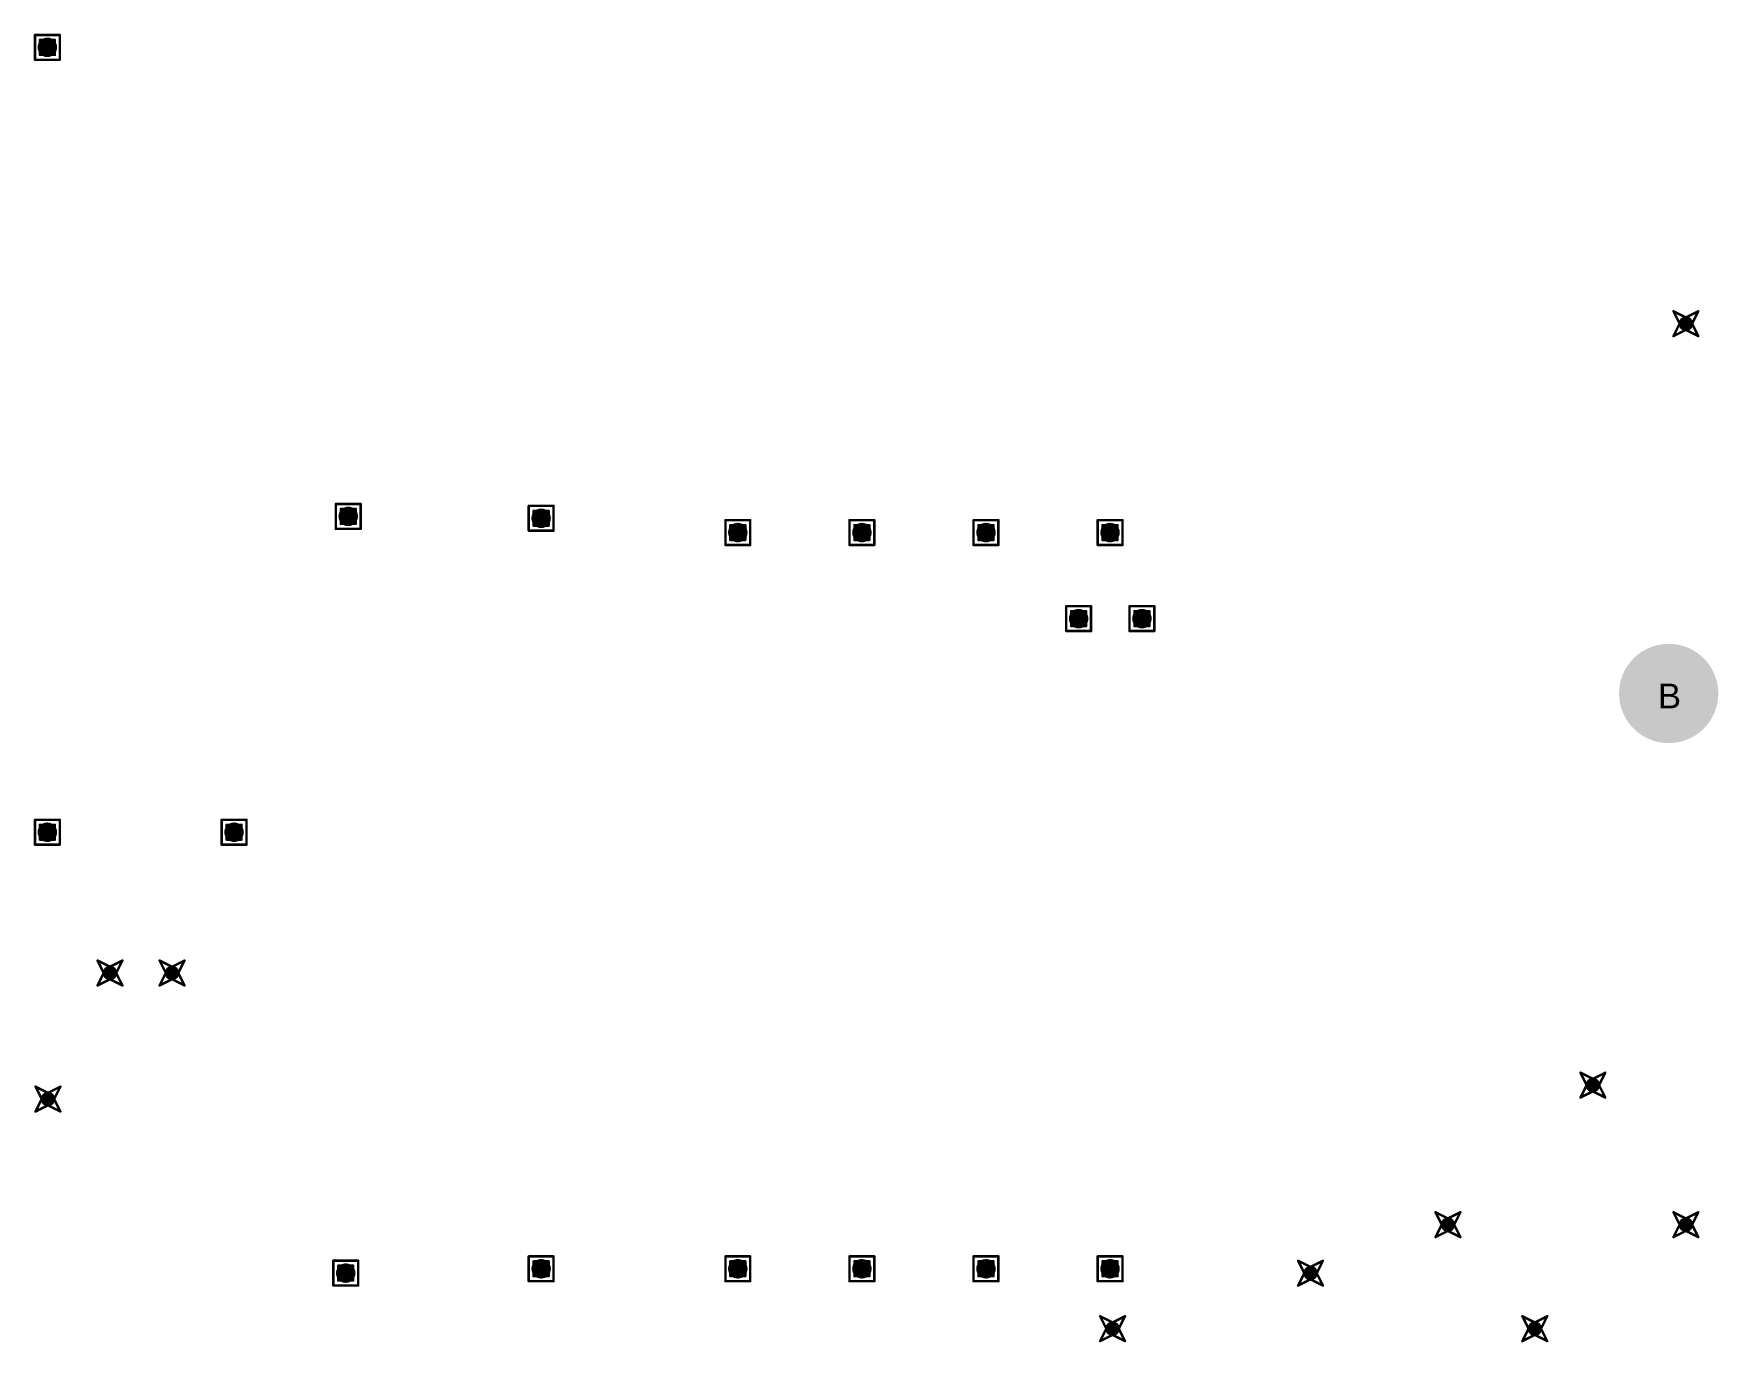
# Model space of a CAD drawing. Header units: millimetres. Extents: x -25 to 478, y -31 to 252.
# Drawn here: x 193.35 to 227.84, y 159.26 to 186.04 of the extents above; entities that cross this region are included whole.
import ezdxf

# ---------------------------------------------------------------- set-up
doc = ezdxf.new("R2010")
doc.units = ezdxf.units.MM
for name, color, linetype in [('DrillDrawing', 1, 'Continuous'), ('MultiLayer', 9, 'Continuous'), ('PadHoleLayer', 156, 'Continuous'), ('ViaHoleLayer', 16, 'Continuous')]:
    doc.layers.add(name, color=color, linetype=linetype)
doc.styles.add('Arial', font='', dxfattribs={"height": 0.2})
doc.styles.get('Arial').set_extended_font_data('Arial')

# ---------------------------------------------------------------- blocks, each defined once
blk = doc.blocks.new('KEYSTONE5001_640')
at = {"layer": 'MultiLayer'}
h = blk.add_hatch(color=9, dxfattribs=at)
edge = h.paths.add_edge_path()
edge.add_arc((0, 0), 1.016, 0, 360)
at = {"layer": 'PadHoleLayer'}
h = blk.add_hatch(color=156, dxfattribs=at)
edge = h.paths.add_edge_path()
edge.add_arc((0, 0), 0.508, 0, 360)

msp = doc.modelspace()

# ---------------------------------------------------------------- hatches: boundary and pattern name
at = {"layer": 'ViaHoleLayer'}
h = msp.add_hatch(color=16, dxfattribs=at)
edge = h.paths.add_edge_path()
edge.add_arc((193.63, 185.763), 0.2, 0, 360)
h = msp.add_hatch(color=16, dxfattribs=at)
edge = h.paths.add_edge_path()
edge.add_arc((227.171, 180.108), 0.15, 0, 360)
h = msp.add_hatch(color=16, dxfattribs=at)
edge = h.paths.add_edge_path()
edge.add_arc((199.789, 176.164), 0.2, 0, 360)
h = msp.add_hatch(color=16, dxfattribs=at)
edge = h.paths.add_edge_path()
edge.add_arc((203.738, 176.126), 0.2, 0, 360)
h = msp.add_hatch(color=16, dxfattribs=at)
edge = h.paths.add_edge_path()
edge.add_arc((207.764, 175.834), 0.2, 0, 360)
h = msp.add_hatch(color=16, dxfattribs=at)
edge = h.paths.add_edge_path()
edge.add_arc((210.304, 175.834), 0.2, 0, 360)
h = msp.add_hatch(color=16, dxfattribs=at)
edge = h.paths.add_edge_path()
edge.add_arc((212.844, 175.834), 0.2, 0, 360)
h = msp.add_hatch(color=16, dxfattribs=at)
edge = h.paths.add_edge_path()
edge.add_arc((215.384, 175.834), 0.2, 0, 360)
h = msp.add_hatch(color=16, dxfattribs=at)
edge = h.paths.add_edge_path()
edge.add_arc((214.74, 174.072), 0.2, 0, 360)
h = msp.add_hatch(color=16, dxfattribs=at)
edge = h.paths.add_edge_path()
edge.add_arc((216.036, 174.072), 0.2, 0, 360)
h = msp.add_hatch(color=16, dxfattribs=at)
edge = h.paths.add_edge_path()
edge.add_arc((193.63, 169.702), 0.2, 0, 360)
h = msp.add_hatch(color=16, dxfattribs=at)
edge = h.paths.add_edge_path()
edge.add_arc((197.452, 169.702), 0.2, 0, 360)
h = msp.add_hatch(color=16, dxfattribs=at)
edge = h.paths.add_edge_path()
edge.add_arc((194.912, 166.821), 0.15, 0, 360)
h = msp.add_hatch(color=16, dxfattribs=at)
edge = h.paths.add_edge_path()
edge.add_arc((196.182, 166.821), 0.15, 0, 360)
h = msp.add_hatch(color=16, dxfattribs=at)
edge = h.paths.add_edge_path()
edge.add_arc((225.267, 164.527), 0.15, 0, 360)
h = msp.add_hatch(color=16, dxfattribs=at)
edge = h.paths.add_edge_path()
edge.add_arc((193.642, 164.241), 0.15, 0, 360)
h = msp.add_hatch(color=16, dxfattribs=at)
edge = h.paths.add_edge_path()
edge.add_arc((222.301, 161.671), 0.15, 0, 360)
h = msp.add_hatch(color=16, dxfattribs=at)
edge = h.paths.add_edge_path()
edge.add_arc((227.171, 161.671), 0.15, 0, 360)
h = msp.add_hatch(color=16, dxfattribs=at)
edge = h.paths.add_edge_path()
edge.add_arc((199.738, 160.679), 0.2, 0, 360)
h = msp.add_hatch(color=16, dxfattribs=at)
edge = h.paths.add_edge_path()
edge.add_arc((203.738, 160.768), 0.2, 0, 360)
h = msp.add_hatch(color=16, dxfattribs=at)
edge = h.paths.add_edge_path()
edge.add_arc((207.764, 160.768), 0.2, 0, 360)
h = msp.add_hatch(color=16, dxfattribs=at)
edge = h.paths.add_edge_path()
edge.add_arc((210.304, 160.768), 0.2, 0, 360)
h = msp.add_hatch(color=16, dxfattribs=at)
edge = h.paths.add_edge_path()
edge.add_arc((212.844, 160.768), 0.2, 0, 360)
h = msp.add_hatch(color=16, dxfattribs=at)
edge = h.paths.add_edge_path()
edge.add_arc((215.384, 160.768), 0.2, 0, 360)
h = msp.add_hatch(color=16, dxfattribs=at)
edge = h.paths.add_edge_path()
edge.add_arc((219.488, 160.679), 0.15, 0, 360)
h = msp.add_hatch(color=16, dxfattribs=at)
edge = h.paths.add_edge_path()
edge.add_arc((215.435, 159.543), 0.15, 0, 360)
h = msp.add_hatch(color=16, dxfattribs=at)
edge = h.paths.add_edge_path()
edge.add_arc((224.079, 159.543), 0.15, 0, 360)

# ---------------------------------------------------------------- linework, layer by layer
at = {"layer": 'DrillDrawing', "const_width": 0.0508}
for points in [[(193.376, 186.017), (193.884, 186.017)], [(193.376, 185.509), (193.376, 186.017)], [(193.477, 185.915), (193.782, 185.915)], [(193.477, 185.61), (193.477, 185.915)], [(193.782, 185.61), (193.782, 185.915)], [(193.884, 185.509), (193.884, 186.017)], [(193.376, 185.509), (193.884, 185.509)], [(193.477, 185.61), (193.782, 185.61)], [(226.917, 180.362), (227.171, 180.235)], [(226.917, 180.362), (227.044, 180.108)], [(227.171, 180.235), (227.425, 180.362)], [(227.298, 180.108), (227.425, 180.362)], [(226.917, 179.854), (227.044, 180.108)], [(227.298, 180.108), (227.425, 179.854)], [(226.917, 179.854), (227.171, 179.981)], [(227.171, 179.981), (227.425, 179.854)], [(199.535, 176.418), (200.043, 176.418)], [(199.535, 175.91), (199.535, 176.418)], [(199.636, 176.317), (199.941, 176.317)], [(199.636, 176.012), (199.636, 176.317)], [(199.941, 176.012), (199.941, 176.317)], [(200.043, 175.91), (200.043, 176.418)], [(203.484, 176.38), (203.992, 176.38)], [(203.484, 175.872), (203.484, 176.38)], [(203.586, 176.278), (203.891, 176.278)], [(203.586, 175.974), (203.586, 176.278)], [(203.891, 175.974), (203.891, 176.278)], [(203.992, 175.872), (203.992, 176.38)], [(199.535, 175.91), (200.043, 175.91)], [(199.636, 176.012), (199.941, 176.012)], [(203.484, 175.872), (203.992, 175.872)], [(203.586, 175.974), (203.891, 175.974)], [(207.51, 176.088), (208.018, 176.088)], [(207.51, 175.58), (207.51, 176.088)], [(207.612, 175.986), (207.917, 175.986)], [(207.612, 175.682), (207.612, 175.986)], [(207.917, 175.682), (207.917, 175.986)], [(208.018, 175.58), (208.018, 176.088)], [(210.05, 176.088), (210.558, 176.088)], [(210.05, 175.58), (210.05, 176.088)], [(210.152, 175.986), (210.457, 175.986)], [(210.152, 175.682), (210.152, 175.986)], [(210.457, 175.682), (210.457, 175.986)], [(210.558, 175.58), (210.558, 176.088)], [(212.59, 176.088), (213.098, 176.088)], [(212.59, 175.58), (212.59, 176.088)], [(212.692, 175.986), (212.997, 175.986)], [(212.692, 175.682), (212.692, 175.986)], [(212.997, 175.682), (212.997, 175.986)], [(213.098, 175.58), (213.098, 176.088)], [(215.13, 176.088), (215.638, 176.088)], [(215.13, 175.58), (215.13, 176.088)], [(215.232, 175.986), (215.537, 175.986)], [(215.232, 175.682), (215.232, 175.986)], [(215.537, 175.682), (215.537, 175.986)], [(215.638, 175.58), (215.638, 176.088)], [(207.51, 175.58), (208.018, 175.58)], [(207.612, 175.682), (207.917, 175.682)], [(210.05, 175.58), (210.558, 175.58)], [(210.152, 175.682), (210.457, 175.682)], [(212.59, 175.58), (213.098, 175.58)], [(212.692, 175.682), (212.997, 175.682)], [(215.13, 175.58), (215.638, 175.58)], [(215.232, 175.682), (215.537, 175.682)], [(214.486, 174.326), (214.994, 174.326)], [(214.486, 173.818), (214.486, 174.326)], [(214.588, 174.225), (214.893, 174.225)], [(214.588, 173.92), (214.588, 174.225)], [(214.893, 173.92), (214.893, 174.225)], [(214.994, 173.818), (214.994, 174.326)], [(215.782, 174.326), (216.29, 174.326)], [(215.782, 173.818), (215.782, 174.326)], [(215.883, 174.225), (216.188, 174.225)], [(215.883, 173.92), (215.883, 174.225)], [(216.188, 173.92), (216.188, 174.225)], [(216.29, 173.818), (216.29, 174.326)], [(214.486, 173.818), (214.994, 173.818)], [(214.588, 173.92), (214.893, 173.92)], [(215.782, 173.818), (216.29, 173.818)], [(215.883, 173.92), (216.188, 173.92)], [(193.376, 169.956), (193.884, 169.956)], [(193.376, 169.448), (193.376, 169.956)], [(193.477, 169.854), (193.782, 169.854)], [(193.477, 169.55), (193.477, 169.854)], [(193.782, 169.55), (193.782, 169.854)], [(193.884, 169.448), (193.884, 169.956)], [(197.198, 169.956), (197.706, 169.956)], [(197.198, 169.448), (197.198, 169.956)], [(197.299, 169.854), (197.604, 169.854)], [(197.299, 169.55), (197.299, 169.854)], [(197.604, 169.55), (197.604, 169.854)], [(197.706, 169.448), (197.706, 169.956)], [(193.376, 169.448), (193.884, 169.448)], [(193.477, 169.55), (193.782, 169.55)], [(197.198, 169.448), (197.706, 169.448)], [(197.299, 169.55), (197.604, 169.55)], [(194.658, 167.075), (194.912, 166.948)], [(194.658, 167.075), (194.785, 166.821)], [(194.912, 166.948), (195.166, 167.075)], [(195.039, 166.821), (195.166, 167.075)], [(195.928, 167.075), (196.182, 166.948)], [(195.928, 167.075), (196.055, 166.821)], [(196.182, 166.948), (196.436, 167.075)], [(196.309, 166.821), (196.436, 167.075)], [(194.658, 166.567), (194.785, 166.821)], [(194.658, 166.567), (194.912, 166.694)], [(194.912, 166.694), (195.166, 166.567)], [(195.039, 166.821), (195.166, 166.567)], [(195.928, 166.567), (196.055, 166.821)], [(195.928, 166.567), (196.182, 166.694)], [(196.182, 166.694), (196.436, 166.567)], [(196.309, 166.821), (196.436, 166.567)], [(193.388, 164.495), (193.642, 164.368)], [(193.388, 164.495), (193.515, 164.241)], [(193.642, 164.368), (193.896, 164.495)], [(193.769, 164.241), (193.896, 164.495)], [(225.013, 164.781), (225.267, 164.654)], [(225.013, 164.781), (225.14, 164.527)], [(225.013, 164.273), (225.14, 164.527)], [(225.267, 164.654), (225.521, 164.781)], [(225.394, 164.527), (225.521, 164.781)], [(225.394, 164.527), (225.521, 164.273)], [(193.388, 163.987), (193.515, 164.241)], [(193.769, 164.241), (193.896, 163.987)], [(225.013, 164.273), (225.267, 164.4)], [(225.267, 164.4), (225.521, 164.273)], [(193.388, 163.987), (193.642, 164.114)], [(193.642, 164.114), (193.896, 163.987)], [(222.047, 161.925), (222.301, 161.798)], [(222.047, 161.925), (222.174, 161.671)], [(222.301, 161.798), (222.555, 161.925)], [(222.428, 161.671), (222.555, 161.925)], [(226.917, 161.925), (227.171, 161.798)], [(226.917, 161.925), (227.044, 161.671)], [(227.171, 161.798), (227.425, 161.925)], [(227.298, 161.671), (227.425, 161.925)], [(222.047, 161.417), (222.174, 161.671)], [(222.047, 161.417), (222.301, 161.544)], [(222.301, 161.544), (222.555, 161.417)], [(222.428, 161.671), (222.555, 161.417)], [(226.917, 161.417), (227.044, 161.671)], [(226.917, 161.417), (227.171, 161.544)], [(227.171, 161.544), (227.425, 161.417)], [(227.298, 161.671), (227.425, 161.417)], [(203.484, 161.022), (203.992, 161.022)], [(203.484, 160.514), (203.484, 161.022)], [(203.992, 160.514), (203.992, 161.022)], [(207.51, 161.022), (208.018, 161.022)], [(207.51, 160.514), (207.51, 161.022)], [(208.018, 160.514), (208.018, 161.022)], [(210.05, 161.022), (210.558, 161.022)], [(210.05, 160.514), (210.05, 161.022)], [(210.558, 160.514), (210.558, 161.022)], [(212.59, 161.022), (213.098, 161.022)], [(212.59, 160.514), (212.59, 161.022)], [(213.098, 160.514), (213.098, 161.022)], [(215.13, 161.022), (215.638, 161.022)], [(215.13, 160.514), (215.13, 161.022)], [(215.638, 160.514), (215.638, 161.022)], [(199.484, 160.933), (199.992, 160.933)], [(199.484, 160.425), (199.484, 160.933)], [(199.586, 160.832), (199.89, 160.832)], [(199.586, 160.527), (199.586, 160.832)], [(199.89, 160.527), (199.89, 160.832)], [(199.992, 160.425), (199.992, 160.933)], [(203.586, 160.921), (203.891, 160.921)], [(203.586, 160.616), (203.586, 160.921)], [(203.891, 160.616), (203.891, 160.921)], [(207.612, 160.921), (207.917, 160.921)], [(207.612, 160.616), (207.612, 160.921)], [(207.917, 160.616), (207.917, 160.921)], [(210.152, 160.921), (210.457, 160.921)], [(210.152, 160.616), (210.152, 160.921)], [(210.457, 160.616), (210.457, 160.921)], [(212.692, 160.921), (212.997, 160.921)], [(212.692, 160.616), (212.692, 160.921)], [(212.997, 160.616), (212.997, 160.921)], [(215.232, 160.921), (215.537, 160.921)], [(215.232, 160.616), (215.232, 160.921)], [(215.537, 160.616), (215.537, 160.921)], [(219.234, 160.933), (219.488, 160.806)], [(219.234, 160.933), (219.361, 160.679)], [(219.234, 160.425), (219.361, 160.679)], [(219.488, 160.806), (219.742, 160.933)], [(219.615, 160.679), (219.742, 160.933)], [(219.615, 160.679), (219.742, 160.425)], [(199.484, 160.425), (199.992, 160.425)], [(199.586, 160.527), (199.89, 160.527)], [(203.484, 160.514), (203.992, 160.514)], [(203.586, 160.616), (203.891, 160.616)], [(207.51, 160.514), (208.018, 160.514)], [(207.612, 160.616), (207.917, 160.616)], [(210.05, 160.514), (210.558, 160.514)], [(210.152, 160.616), (210.457, 160.616)], [(212.59, 160.514), (213.098, 160.514)], [(212.692, 160.616), (212.997, 160.616)], [(215.13, 160.514), (215.638, 160.514)], [(215.232, 160.616), (215.537, 160.616)], [(219.234, 160.425), (219.488, 160.552)], [(219.488, 160.552), (219.742, 160.425)], [(215.181, 159.797), (215.435, 159.67)], [(215.181, 159.797), (215.308, 159.543)], [(215.435, 159.67), (215.689, 159.797)], [(215.562, 159.543), (215.689, 159.797)], [(223.825, 159.797), (224.079, 159.67)], [(223.825, 159.797), (223.952, 159.543)], [(224.079, 159.67), (224.333, 159.797)], [(224.206, 159.543), (224.333, 159.797)], [(215.181, 159.289), (215.308, 159.543)], [(215.181, 159.289), (215.435, 159.416)], [(215.435, 159.416), (215.689, 159.289)], [(215.562, 159.543), (215.689, 159.289)], [(223.825, 159.289), (223.952, 159.543)], [(223.825, 159.289), (224.079, 159.416)], [(224.079, 159.416), (224.333, 159.289)], [(224.206, 159.543), (224.333, 159.289)]]:
    msp.add_lwpolyline(points, dxfattribs=at)
at = {"layer": 'DrillDrawing', "const_width": 0.0254}
for points in [[(193.363, 186.017, 1), (193.388, 186.017, 1)], [(193.363, 186.017, 1), (193.388, 186.017, 1)], [(193.464, 185.915, 1), (193.49, 185.915, 1)], [(193.464, 185.915, 1), (193.49, 185.915, 1)], [(193.769, 185.915, 1), (193.795, 185.915, 1)], [(193.769, 185.915, 1), (193.795, 185.915, 1)], [(193.871, 186.017, 1), (193.896, 186.017, 1)], [(193.871, 186.017, 1), (193.896, 186.017, 1)], [(193.363, 185.509, 1), (193.388, 185.509, 1)], [(193.363, 185.509, 1), (193.388, 185.509, 1)], [(193.464, 185.61, 1), (193.49, 185.61, 1)], [(193.464, 185.61, 1), (193.49, 185.61, 1)], [(193.769, 185.61, 1), (193.795, 185.61, 1)], [(193.769, 185.61, 1), (193.795, 185.61, 1)], [(193.871, 185.509, 1), (193.896, 185.509, 1)], [(193.871, 185.509, 1), (193.896, 185.509, 1)], [(226.904, 180.362, 1), (226.929, 180.362, 1)], [(226.904, 180.362, 1), (226.929, 180.362, 1)], [(227.412, 180.362, 1), (227.437, 180.362, 1)], [(227.412, 180.362, 1), (227.437, 180.362, 1)], [(227.031, 180.108, 1), (227.056, 180.108, 1)], [(227.031, 180.108, 1), (227.056, 180.108, 1)], [(227.158, 180.235, 1), (227.183, 180.235, 1)], [(227.158, 180.235, 1), (227.183, 180.235, 1)], [(227.285, 180.108, 1), (227.31, 180.108, 1)], [(227.285, 180.108, 1), (227.31, 180.108, 1)], [(226.904, 179.854, 1), (226.929, 179.854, 1)], [(226.904, 179.854, 1), (226.929, 179.854, 1)], [(227.158, 179.981, 1), (227.183, 179.981, 1)], [(227.158, 179.981, 1), (227.183, 179.981, 1)], [(227.412, 179.854, 1), (227.437, 179.854, 1)], [(227.412, 179.854, 1), (227.437, 179.854, 1)], [(199.522, 176.418, 1), (199.548, 176.418, 1)], [(199.522, 176.418, 1), (199.548, 176.418, 1)], [(199.624, 176.317, 1), (199.649, 176.317, 1)], [(199.624, 176.317, 1), (199.649, 176.317, 1)], [(199.929, 176.317, 1), (199.954, 176.317, 1)], [(199.929, 176.317, 1), (199.954, 176.317, 1)], [(200.03, 176.418, 1), (200.056, 176.418, 1)], [(200.03, 176.418, 1), (200.056, 176.418, 1)], [(203.472, 176.38, 1), (203.497, 176.38, 1)], [(203.472, 176.38, 1), (203.497, 176.38, 1)], [(203.573, 176.278, 1), (203.599, 176.278, 1)], [(203.573, 176.278, 1), (203.599, 176.278, 1)], [(203.878, 176.278, 1), (203.903, 176.278, 1)], [(203.878, 176.278, 1), (203.903, 176.278, 1)], [(203.98, 176.38, 1), (204.005, 176.38, 1)], [(203.98, 176.38, 1), (204.005, 176.38, 1)], [(199.522, 175.91, 1), (199.548, 175.91, 1)], [(199.522, 175.91, 1), (199.548, 175.91, 1)], [(199.624, 176.012, 1), (199.649, 176.012, 1)], [(199.624, 176.012, 1), (199.649, 176.012, 1)], [(199.929, 176.012, 1), (199.954, 176.012, 1)], [(199.929, 176.012, 1), (199.954, 176.012, 1)], [(200.03, 175.91, 1), (200.056, 175.91, 1)], [(200.03, 175.91, 1), (200.056, 175.91, 1)], [(203.472, 175.872, 1), (203.497, 175.872, 1)], [(203.472, 175.872, 1), (203.497, 175.872, 1)], [(203.573, 175.974, 1), (203.599, 175.974, 1)], [(203.573, 175.974, 1), (203.599, 175.974, 1)], [(203.878, 175.974, 1), (203.903, 175.974, 1)], [(203.878, 175.974, 1), (203.903, 175.974, 1)], [(203.98, 175.872, 1), (204.005, 175.872, 1)], [(203.98, 175.872, 1), (204.005, 175.872, 1)], [(207.498, 176.088, 1), (207.523, 176.088, 1)], [(207.498, 176.088, 1), (207.523, 176.088, 1)], [(207.599, 175.986, 1), (207.625, 175.986, 1)], [(207.599, 175.986, 1), (207.625, 175.986, 1)], [(207.904, 175.986, 1), (207.929, 175.986, 1)], [(207.904, 175.986, 1), (207.929, 175.986, 1)], [(208.006, 176.088, 1), (208.031, 176.088, 1)], [(208.006, 176.088, 1), (208.031, 176.088, 1)], [(210.038, 176.088, 1), (210.063, 176.088, 1)], [(210.038, 176.088, 1), (210.063, 176.088, 1)], [(210.139, 175.986, 1), (210.165, 175.986, 1)], [(210.139, 175.986, 1), (210.165, 175.986, 1)], [(210.444, 175.986, 1), (210.469, 175.986, 1)], [(210.444, 175.986, 1), (210.469, 175.986, 1)], [(210.546, 176.088, 1), (210.571, 176.088, 1)], [(210.546, 176.088, 1), (210.571, 176.088, 1)], [(212.578, 176.088, 1), (212.603, 176.088, 1)], [(212.578, 176.088, 1), (212.603, 176.088, 1)], [(212.679, 175.986, 1), (212.705, 175.986, 1)], [(212.679, 175.986, 1), (212.705, 175.986, 1)], [(212.984, 175.986, 1), (213.009, 175.986, 1)], [(212.984, 175.986, 1), (213.009, 175.986, 1)], [(213.086, 176.088, 1), (213.111, 176.088, 1)], [(213.086, 176.088, 1), (213.111, 176.088, 1)], [(215.118, 176.088, 1), (215.143, 176.088, 1)], [(215.118, 176.088, 1), (215.143, 176.088, 1)], [(215.219, 175.986, 1), (215.245, 175.986, 1)], [(215.219, 175.986, 1), (215.245, 175.986, 1)], [(215.524, 175.986, 1), (215.549, 175.986, 1)], [(215.524, 175.986, 1), (215.549, 175.986, 1)], [(215.626, 176.088, 1), (215.651, 176.088, 1)], [(215.626, 176.088, 1), (215.651, 176.088, 1)], [(207.498, 175.58, 1), (207.523, 175.58, 1)], [(207.498, 175.58, 1), (207.523, 175.58, 1)], [(207.599, 175.682, 1), (207.625, 175.682, 1)], [(207.599, 175.682, 1), (207.625, 175.682, 1)], [(207.904, 175.682, 1), (207.929, 175.682, 1)], [(207.904, 175.682, 1), (207.929, 175.682, 1)], [(208.006, 175.58, 1), (208.031, 175.58, 1)], [(208.006, 175.58, 1), (208.031, 175.58, 1)], [(210.038, 175.58, 1), (210.063, 175.58, 1)], [(210.038, 175.58, 1), (210.063, 175.58, 1)], [(210.139, 175.682, 1), (210.165, 175.682, 1)], [(210.139, 175.682, 1), (210.165, 175.682, 1)], [(210.444, 175.682, 1), (210.469, 175.682, 1)], [(210.444, 175.682, 1), (210.469, 175.682, 1)], [(210.546, 175.58, 1), (210.571, 175.58, 1)], [(210.546, 175.58, 1), (210.571, 175.58, 1)], [(212.578, 175.58, 1), (212.603, 175.58, 1)], [(212.578, 175.58, 1), (212.603, 175.58, 1)], [(212.679, 175.682, 1), (212.705, 175.682, 1)], [(212.679, 175.682, 1), (212.705, 175.682, 1)], [(212.984, 175.682, 1), (213.009, 175.682, 1)], [(212.984, 175.682, 1), (213.009, 175.682, 1)], [(213.086, 175.58, 1), (213.111, 175.58, 1)], [(213.086, 175.58, 1), (213.111, 175.58, 1)], [(215.118, 175.58, 1), (215.143, 175.58, 1)], [(215.118, 175.58, 1), (215.143, 175.58, 1)], [(215.219, 175.682, 1), (215.245, 175.682, 1)], [(215.219, 175.682, 1), (215.245, 175.682, 1)], [(215.524, 175.682, 1), (215.549, 175.682, 1)], [(215.524, 175.682, 1), (215.549, 175.682, 1)], [(215.626, 175.58, 1), (215.651, 175.58, 1)], [(215.626, 175.58, 1), (215.651, 175.58, 1)], [(214.474, 174.326, 1), (214.499, 174.326, 1)], [(214.474, 174.326, 1), (214.499, 174.326, 1)], [(214.575, 174.225, 1), (214.601, 174.225, 1)], [(214.575, 174.225, 1), (214.601, 174.225, 1)], [(214.88, 174.225, 1), (214.906, 174.225, 1)], [(214.88, 174.225, 1), (214.906, 174.225, 1)], [(214.982, 174.326, 1), (215.007, 174.326, 1)], [(214.982, 174.326, 1), (215.007, 174.326, 1)], [(215.769, 174.326, 1), (215.795, 174.326, 1)], [(215.769, 174.326, 1), (215.795, 174.326, 1)], [(215.871, 174.225, 1), (215.896, 174.225, 1)], [(215.871, 174.225, 1), (215.896, 174.225, 1)], [(216.176, 174.225, 1), (216.201, 174.225, 1)], [(216.176, 174.225, 1), (216.201, 174.225, 1)], [(216.277, 174.326, 1), (216.303, 174.326, 1)], [(216.277, 174.326, 1), (216.303, 174.326, 1)], [(214.474, 173.818, 1), (214.499, 173.818, 1)], [(214.474, 173.818, 1), (214.499, 173.818, 1)], [(214.575, 173.92, 1), (214.601, 173.92, 1)], [(214.575, 173.92, 1), (214.601, 173.92, 1)], [(214.88, 173.92, 1), (214.906, 173.92, 1)], [(214.88, 173.92, 1), (214.906, 173.92, 1)], [(214.982, 173.818, 1), (215.007, 173.818, 1)], [(214.982, 173.818, 1), (215.007, 173.818, 1)], [(215.769, 173.818, 1), (215.795, 173.818, 1)], [(215.769, 173.818, 1), (215.795, 173.818, 1)], [(215.871, 173.92, 1), (215.896, 173.92, 1)], [(215.871, 173.92, 1), (215.896, 173.92, 1)], [(216.176, 173.92, 1), (216.201, 173.92, 1)], [(216.176, 173.92, 1), (216.201, 173.92, 1)], [(216.277, 173.818, 1), (216.303, 173.818, 1)], [(216.277, 173.818, 1), (216.303, 173.818, 1)], [(193.363, 169.956, 1), (193.388, 169.956, 1)], [(193.363, 169.956, 1), (193.388, 169.956, 1)], [(193.464, 169.854, 1), (193.49, 169.854, 1)], [(193.464, 169.854, 1), (193.49, 169.854, 1)], [(193.769, 169.854, 1), (193.795, 169.854, 1)], [(193.769, 169.854, 1), (193.795, 169.854, 1)], [(193.871, 169.956, 1), (193.896, 169.956, 1)], [(193.871, 169.956, 1), (193.896, 169.956, 1)], [(197.185, 169.956, 1), (197.211, 169.956, 1)], [(197.185, 169.956, 1), (197.211, 169.956, 1)], [(197.287, 169.854, 1), (197.312, 169.854, 1)], [(197.287, 169.854, 1), (197.312, 169.854, 1)], [(197.592, 169.854, 1), (197.617, 169.854, 1)], [(197.592, 169.854, 1), (197.617, 169.854, 1)], [(197.693, 169.956, 1), (197.719, 169.956, 1)], [(197.693, 169.956, 1), (197.719, 169.956, 1)], [(193.363, 169.448, 1), (193.388, 169.448, 1)], [(193.363, 169.448, 1), (193.388, 169.448, 1)], [(193.464, 169.55, 1), (193.49, 169.55, 1)], [(193.464, 169.55, 1), (193.49, 169.55, 1)], [(193.769, 169.55, 1), (193.795, 169.55, 1)], [(193.769, 169.55, 1), (193.795, 169.55, 1)], [(193.871, 169.448, 1), (193.896, 169.448, 1)], [(193.871, 169.448, 1), (193.896, 169.448, 1)], [(197.185, 169.448, 1), (197.211, 169.448, 1)], [(197.185, 169.448, 1), (197.211, 169.448, 1)], [(197.287, 169.55, 1), (197.312, 169.55, 1)], [(197.287, 169.55, 1), (197.312, 169.55, 1)], [(197.592, 169.55, 1), (197.617, 169.55, 1)], [(197.592, 169.55, 1), (197.617, 169.55, 1)], [(197.693, 169.448, 1), (197.719, 169.448, 1)], [(197.693, 169.448, 1), (197.719, 169.448, 1)], [(194.645, 167.075, 1), (194.671, 167.075, 1)], [(194.645, 167.075, 1), (194.671, 167.075, 1)], [(194.899, 166.948, 1), (194.925, 166.948, 1)], [(194.899, 166.948, 1), (194.925, 166.948, 1)], [(195.153, 167.075, 1), (195.179, 167.075, 1)], [(195.153, 167.075, 1), (195.179, 167.075, 1)], [(195.915, 167.075, 1), (195.941, 167.075, 1)], [(195.915, 167.075, 1), (195.941, 167.075, 1)], [(196.169, 166.948, 1), (196.195, 166.948, 1)], [(196.169, 166.948, 1), (196.195, 166.948, 1)], [(196.423, 167.075, 1), (196.449, 167.075, 1)], [(196.423, 167.075, 1), (196.449, 167.075, 1)], [(194.645, 166.567, 1), (194.671, 166.567, 1)], [(194.645, 166.567, 1), (194.671, 166.567, 1)], [(194.772, 166.821, 1), (194.798, 166.821, 1)], [(194.772, 166.821, 1), (194.798, 166.821, 1)], [(194.899, 166.694, 1), (194.925, 166.694, 1)], [(194.899, 166.694, 1), (194.925, 166.694, 1)], [(195.026, 166.821, 1), (195.052, 166.821, 1)], [(195.026, 166.821, 1), (195.052, 166.821, 1)], [(195.153, 166.567, 1), (195.179, 166.567, 1)], [(195.153, 166.567, 1), (195.179, 166.567, 1)], [(195.915, 166.567, 1), (195.941, 166.567, 1)], [(195.915, 166.567, 1), (195.941, 166.567, 1)], [(196.042, 166.821, 1), (196.068, 166.821, 1)], [(196.042, 166.821, 1), (196.068, 166.821, 1)], [(196.169, 166.694, 1), (196.195, 166.694, 1)], [(196.169, 166.694, 1), (196.195, 166.694, 1)], [(196.296, 166.821, 1), (196.322, 166.821, 1)], [(196.296, 166.821, 1), (196.322, 166.821, 1)], [(196.423, 166.567, 1), (196.449, 166.567, 1)], [(196.423, 166.567, 1), (196.449, 166.567, 1)], [(193.375, 164.495, 1), (193.401, 164.495, 1)], [(193.375, 164.495, 1), (193.401, 164.495, 1)], [(193.883, 164.495, 1), (193.909, 164.495, 1)], [(193.883, 164.495, 1), (193.909, 164.495, 1)], [(225, 164.781, 1), (225.025, 164.781, 1)], [(225, 164.781, 1), (225.025, 164.781, 1)], [(225.127, 164.527, 1), (225.152, 164.527, 1)], [(225.127, 164.527, 1), (225.152, 164.527, 1)], [(225.254, 164.654, 1), (225.279, 164.654, 1)], [(225.254, 164.654, 1), (225.279, 164.654, 1)], [(225.381, 164.527, 1), (225.406, 164.527, 1)], [(225.381, 164.527, 1), (225.406, 164.527, 1)], [(225.508, 164.781, 1), (225.533, 164.781, 1)], [(225.508, 164.781, 1), (225.533, 164.781, 1)], [(193.502, 164.241, 1), (193.528, 164.241, 1)], [(193.502, 164.241, 1), (193.528, 164.241, 1)], [(193.629, 164.368, 1), (193.655, 164.368, 1)], [(193.629, 164.368, 1), (193.655, 164.368, 1)], [(193.756, 164.241, 1), (193.782, 164.241, 1)], [(193.756, 164.241, 1), (193.782, 164.241, 1)], [(225, 164.273, 1), (225.025, 164.273, 1)], [(225, 164.273, 1), (225.025, 164.273, 1)], [(225.254, 164.4, 1), (225.279, 164.4, 1)], [(225.254, 164.4, 1), (225.279, 164.4, 1)], [(225.508, 164.273, 1), (225.533, 164.273, 1)], [(225.508, 164.273, 1), (225.533, 164.273, 1)], [(193.375, 163.987, 1), (193.401, 163.987, 1)], [(193.375, 163.987, 1), (193.401, 163.987, 1)], [(193.629, 164.114, 1), (193.655, 164.114, 1)], [(193.629, 164.114, 1), (193.655, 164.114, 1)], [(193.883, 163.987, 1), (193.909, 163.987, 1)], [(193.883, 163.987, 1), (193.909, 163.987, 1)], [(222.034, 161.925, 1), (222.06, 161.925, 1)], [(222.034, 161.925, 1), (222.06, 161.925, 1)], [(222.288, 161.798, 1), (222.314, 161.798, 1)], [(222.288, 161.798, 1), (222.314, 161.798, 1)], [(222.542, 161.925, 1), (222.567, 161.925, 1)], [(222.542, 161.925, 1), (222.567, 161.925, 1)], [(226.904, 161.925, 1), (226.929, 161.925, 1)], [(226.904, 161.925, 1), (226.929, 161.925, 1)], [(227.158, 161.798, 1), (227.183, 161.798, 1)], [(227.158, 161.798, 1), (227.183, 161.798, 1)], [(227.412, 161.925, 1), (227.437, 161.925, 1)], [(227.412, 161.925, 1), (227.437, 161.925, 1)], [(222.034, 161.417, 1), (222.06, 161.417, 1)], [(222.034, 161.417, 1), (222.06, 161.417, 1)], [(222.161, 161.671, 1), (222.186, 161.671, 1)], [(222.161, 161.671, 1), (222.186, 161.671, 1)], [(222.288, 161.544, 1), (222.314, 161.544, 1)], [(222.288, 161.544, 1), (222.314, 161.544, 1)], [(222.415, 161.671, 1), (222.44, 161.671, 1)], [(222.415, 161.671, 1), (222.44, 161.671, 1)], [(222.542, 161.417, 1), (222.567, 161.417, 1)], [(222.542, 161.417, 1), (222.567, 161.417, 1)], [(226.904, 161.417, 1), (226.929, 161.417, 1)], [(226.904, 161.417, 1), (226.929, 161.417, 1)], [(227.031, 161.671, 1), (227.056, 161.671, 1)], [(227.031, 161.671, 1), (227.056, 161.671, 1)], [(227.158, 161.544, 1), (227.183, 161.544, 1)], [(227.158, 161.544, 1), (227.183, 161.544, 1)], [(227.285, 161.671, 1), (227.31, 161.671, 1)], [(227.285, 161.671, 1), (227.31, 161.671, 1)], [(227.412, 161.417, 1), (227.437, 161.417, 1)], [(227.412, 161.417, 1), (227.437, 161.417, 1)], [(203.472, 161.022, 1), (203.497, 161.022, 1)], [(203.472, 161.022, 1), (203.497, 161.022, 1)], [(203.98, 161.022, 1), (204.005, 161.022, 1)], [(203.98, 161.022, 1), (204.005, 161.022, 1)], [(207.498, 161.022, 1), (207.523, 161.022, 1)], [(207.498, 161.022, 1), (207.523, 161.022, 1)], [(208.006, 161.022, 1), (208.031, 161.022, 1)], [(208.006, 161.022, 1), (208.031, 161.022, 1)], [(210.038, 161.022, 1), (210.063, 161.022, 1)], [(210.038, 161.022, 1), (210.063, 161.022, 1)], [(210.546, 161.022, 1), (210.571, 161.022, 1)], [(210.546, 161.022, 1), (210.571, 161.022, 1)], [(212.578, 161.022, 1), (212.603, 161.022, 1)], [(212.578, 161.022, 1), (212.603, 161.022, 1)], [(213.086, 161.022, 1), (213.111, 161.022, 1)], [(213.086, 161.022, 1), (213.111, 161.022, 1)], [(215.118, 161.022, 1), (215.143, 161.022, 1)], [(215.118, 161.022, 1), (215.143, 161.022, 1)], [(215.626, 161.022, 1), (215.651, 161.022, 1)], [(215.626, 161.022, 1), (215.651, 161.022, 1)], [(199.471, 160.933, 1), (199.497, 160.933, 1)], [(199.471, 160.933, 1), (199.497, 160.933, 1)], [(199.573, 160.832, 1), (199.598, 160.832, 1)], [(199.573, 160.832, 1), (199.598, 160.832, 1)], [(199.878, 160.832, 1), (199.903, 160.832, 1)], [(199.878, 160.832, 1), (199.903, 160.832, 1)], [(199.979, 160.933, 1), (200.005, 160.933, 1)], [(199.979, 160.933, 1), (200.005, 160.933, 1)], [(203.573, 160.921, 1), (203.599, 160.921, 1)], [(203.573, 160.921, 1), (203.599, 160.921, 1)], [(203.878, 160.921, 1), (203.903, 160.921, 1)], [(203.878, 160.921, 1), (203.903, 160.921, 1)], [(207.599, 160.921, 1), (207.625, 160.921, 1)], [(207.599, 160.921, 1), (207.625, 160.921, 1)], [(207.904, 160.921, 1), (207.929, 160.921, 1)], [(207.904, 160.921, 1), (207.929, 160.921, 1)], [(210.139, 160.921, 1), (210.165, 160.921, 1)], [(210.139, 160.921, 1), (210.165, 160.921, 1)], [(210.444, 160.921, 1), (210.469, 160.921, 1)], [(210.444, 160.921, 1), (210.469, 160.921, 1)], [(212.679, 160.921, 1), (212.705, 160.921, 1)], [(212.679, 160.921, 1), (212.705, 160.921, 1)], [(212.984, 160.921, 1), (213.009, 160.921, 1)], [(212.984, 160.921, 1), (213.009, 160.921, 1)], [(215.219, 160.921, 1), (215.245, 160.921, 1)], [(215.219, 160.921, 1), (215.245, 160.921, 1)], [(215.524, 160.921, 1), (215.549, 160.921, 1)], [(215.524, 160.921, 1), (215.549, 160.921, 1)], [(219.221, 160.933, 1), (219.246, 160.933, 1)], [(219.221, 160.933, 1), (219.246, 160.933, 1)], [(219.348, 160.679, 1), (219.373, 160.679, 1)], [(219.348, 160.679, 1), (219.373, 160.679, 1)], [(219.475, 160.806, 1), (219.5, 160.806, 1)], [(219.475, 160.806, 1), (219.5, 160.806, 1)], [(219.602, 160.679, 1), (219.627, 160.679, 1)], [(219.602, 160.679, 1), (219.627, 160.679, 1)], [(219.729, 160.933, 1), (219.754, 160.933, 1)], [(219.729, 160.933, 1), (219.754, 160.933, 1)], [(199.471, 160.425, 1), (199.497, 160.425, 1)], [(199.471, 160.425, 1), (199.497, 160.425, 1)], [(199.573, 160.527, 1), (199.598, 160.527, 1)], [(199.573, 160.527, 1), (199.598, 160.527, 1)], [(199.878, 160.527, 1), (199.903, 160.527, 1)], [(199.878, 160.527, 1), (199.903, 160.527, 1)], [(199.979, 160.425, 1), (200.005, 160.425, 1)], [(199.979, 160.425, 1), (200.005, 160.425, 1)], [(203.472, 160.514, 1), (203.497, 160.514, 1)], [(203.472, 160.514, 1), (203.497, 160.514, 1)], [(203.573, 160.616, 1), (203.599, 160.616, 1)], [(203.573, 160.616, 1), (203.599, 160.616, 1)], [(203.878, 160.616, 1), (203.903, 160.616, 1)], [(203.878, 160.616, 1), (203.903, 160.616, 1)], [(203.98, 160.514, 1), (204.005, 160.514, 1)], [(203.98, 160.514, 1), (204.005, 160.514, 1)], [(207.498, 160.514, 1), (207.523, 160.514, 1)], [(207.498, 160.514, 1), (207.523, 160.514, 1)], [(207.599, 160.616, 1), (207.625, 160.616, 1)], [(207.599, 160.616, 1), (207.625, 160.616, 1)], [(207.904, 160.616, 1), (207.929, 160.616, 1)], [(207.904, 160.616, 1), (207.929, 160.616, 1)], [(208.006, 160.514, 1), (208.031, 160.514, 1)], [(208.006, 160.514, 1), (208.031, 160.514, 1)], [(210.038, 160.514, 1), (210.063, 160.514, 1)], [(210.038, 160.514, 1), (210.063, 160.514, 1)], [(210.139, 160.616, 1), (210.165, 160.616, 1)], [(210.139, 160.616, 1), (210.165, 160.616, 1)], [(210.444, 160.616, 1), (210.469, 160.616, 1)], [(210.444, 160.616, 1), (210.469, 160.616, 1)], [(210.546, 160.514, 1), (210.571, 160.514, 1)], [(210.546, 160.514, 1), (210.571, 160.514, 1)], [(212.578, 160.514, 1), (212.603, 160.514, 1)], [(212.578, 160.514, 1), (212.603, 160.514, 1)], [(212.679, 160.616, 1), (212.705, 160.616, 1)], [(212.679, 160.616, 1), (212.705, 160.616, 1)], [(212.984, 160.616, 1), (213.009, 160.616, 1)], [(212.984, 160.616, 1), (213.009, 160.616, 1)], [(213.086, 160.514, 1), (213.111, 160.514, 1)], [(213.086, 160.514, 1), (213.111, 160.514, 1)], [(215.118, 160.514, 1), (215.143, 160.514, 1)], [(215.118, 160.514, 1), (215.143, 160.514, 1)], [(215.219, 160.616, 1), (215.245, 160.616, 1)], [(215.219, 160.616, 1), (215.245, 160.616, 1)], [(215.524, 160.616, 1), (215.549, 160.616, 1)], [(215.524, 160.616, 1), (215.549, 160.616, 1)], [(215.626, 160.514, 1), (215.651, 160.514, 1)], [(215.626, 160.514, 1), (215.651, 160.514, 1)], [(219.221, 160.425, 1), (219.246, 160.425, 1)], [(219.221, 160.425, 1), (219.246, 160.425, 1)], [(219.475, 160.552, 1), (219.5, 160.552, 1)], [(219.475, 160.552, 1), (219.5, 160.552, 1)], [(219.729, 160.425, 1), (219.754, 160.425, 1)], [(219.729, 160.425, 1), (219.754, 160.425, 1)], [(215.169, 159.797, 1), (215.194, 159.797, 1)], [(215.169, 159.797, 1), (215.194, 159.797, 1)], [(215.423, 159.67, 1), (215.448, 159.67, 1)], [(215.423, 159.67, 1), (215.448, 159.67, 1)], [(215.677, 159.797, 1), (215.702, 159.797, 1)], [(215.677, 159.797, 1), (215.702, 159.797, 1)], [(223.812, 159.797, 1), (223.838, 159.797, 1)], [(223.812, 159.797, 1), (223.838, 159.797, 1)], [(224.066, 159.67, 1), (224.091, 159.67, 1)], [(224.066, 159.67, 1), (224.091, 159.67, 1)], [(224.32, 159.797, 1), (224.345, 159.797, 1)], [(224.32, 159.797, 1), (224.345, 159.797, 1)], [(215.296, 159.543, 1), (215.321, 159.543, 1)], [(215.296, 159.543, 1), (215.321, 159.543, 1)], [(215.423, 159.416, 1), (215.448, 159.416, 1)], [(215.423, 159.416, 1), (215.448, 159.416, 1)], [(215.55, 159.543, 1), (215.575, 159.543, 1)], [(215.55, 159.543, 1), (215.575, 159.543, 1)], [(223.939, 159.543, 1), (223.964, 159.543, 1)], [(223.939, 159.543, 1), (223.964, 159.543, 1)], [(224.066, 159.416, 1), (224.091, 159.416, 1)], [(224.066, 159.416, 1), (224.091, 159.416, 1)], [(224.193, 159.543, 1), (224.219, 159.543, 1)], [(224.193, 159.543, 1), (224.219, 159.543, 1)], [(215.169, 159.289, 1), (215.194, 159.289, 1)], [(215.169, 159.289, 1), (215.194, 159.289, 1)], [(215.677, 159.289, 1), (215.702, 159.289, 1)], [(215.677, 159.289, 1), (215.702, 159.289, 1)], [(223.812, 159.289, 1), (223.838, 159.289, 1)], [(223.812, 159.289, 1), (223.838, 159.289, 1)], [(224.32, 159.289, 1), (224.345, 159.289, 1)], [(224.32, 159.289, 1), (224.345, 159.289, 1)]]:
    msp.add_lwpolyline(points, format="xyb", close=True, dxfattribs=at)

# ---------------------------------------------------------------- block references
at = {"rotation": 90}
msp.add_blockref('KEYSTONE5001_640', (226.819, 172.541), dxfattribs=at)

# ---------------------------------------------------------------- texts
at = {"layer": 'DrillDrawing', "style": 'Arial'}
msp.add_text('B', height=0.508, dxfattribs=at).set_placement((226.599, 172.236))

doc.saveas('drawing.dxf')
